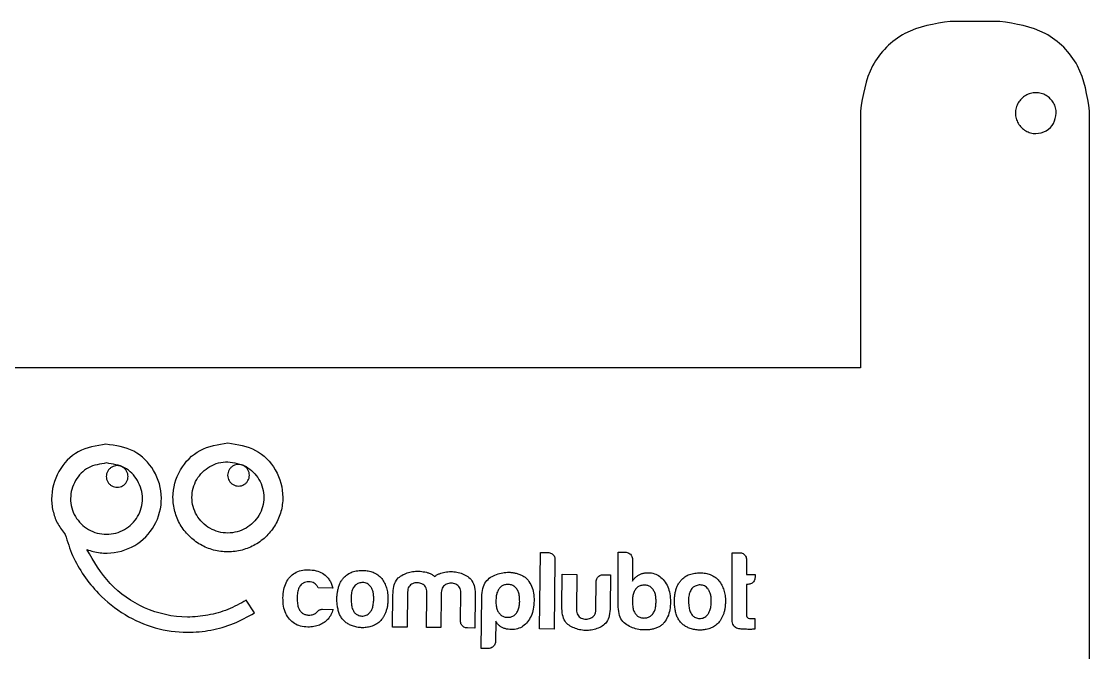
# Model space of a CAD drawing. Extents: x 0 to 191, y 0 to 98.
# Drawn here: x 95.5 to 191, y 41.4 to 97.8 of the extents above; entities that cross this region are included whole.
import ezdxf

# ---------------------------------------------------------------- set-up
doc = ezdxf.new("R2010")
doc.units = 0
doc.layers.add('Capa_1', color=7, linetype='CONTINUOUS')

msp = doc.modelspace()

# ---------------------------------------------------------------- linework, layer by layer
at = {"layer": 'Capa_1', "color": 7}
for p, q in [((182.987276, 97.844363), (178.568184, 97.844363)), ((170.53367, 89.810399), (170.53367, 66.87819)), ((191.021239, 8.105962), (191.021239, 89.810399)), ((188.041453, 89.640106), (188.041453, 89.640106)), ((170.53367, 66.87819), (20.559017, 66.87819))]:
    msp.add_line(p, q, dxfattribs=at)
at = {"layer": 'Capa_1', "color": 1}
for p, q in [((114.00319, 60.152946), (114.00319, 60.152946)), ((103.106634, 60.043552), (103.106634, 60.043552)), ((103.156626, 58.360571), (103.156626, 58.360571)), ((114.003482, 58.469965), (114.003489, 58.469965)), ((105.084716, 57.152724), (105.084716, 57.152724)), ((115.931353, 57.26184), (115.931353, 57.26184)), ((141.853845, 43.525841), (141.940264, 50.363251)), ((141.940264, 50.363251), (142.610547, 50.355001)), ((141.940264, 50.363251), (141.940264, 50.363251)), ((143.23583, 49.73766), (143.157007, 43.509625)), ((148.886302, 45.667902), (148.897767, 50.381316)), ((148.897767, 50.381316), (149.530645, 50.379751)), ((150.16209, 49.750177), (150.157218, 47.789763)), ((150.16209, 49.750177), (150.16209, 49.750177)), ((159.059216, 44.424258), (159.073404, 50.3385)), ((159.073404, 50.3385), (159.743687, 50.336651)), ((160.356645, 49.706935), (160.353348, 48.393591)), ((143.856096, 45.533196), (143.892641, 48.415497)), ((143.892641, 48.415497), (145.195516, 48.399281)), ((145.195516, 48.399281), (145.155818, 45.25838)), ((146.887204, 45.236901), (146.91902, 47.749508)), ((147.55978, 48.369978), (148.211289, 48.361871)), ((148.211289, 48.361871), (148.174744, 45.47957)), ((148.211289, 48.361871), (148.211289, 48.361871)), ((160.353348, 48.393591), (161.116643, 48.391742)), ((161.116643, 48.391742), (161.115926, 48.133141)), ((123.390314, 47.174271), (122.08701, 47.190487)), ((125.381817, 47.426613), (125.381817, 47.426613)), ((130.061904, 46.813966), (130.022206, 43.672922)), ((131.789994, 46.533886), (131.793147, 46.792344)), ((155.532382, 47.204285), (155.532382, 47.204285)), ((160.351055, 47.506127), (160.344463, 44.771477)), ((160.481472, 47.506127), (160.351055, 47.506127)), ((116.373875, 44.946927), (115.641532, 46.093385)), ((128.719045, 43.689138), (128.75559, 46.571439)), ((131.753449, 43.651443), (131.789994, 46.533886)), ((133.074381, 46.51767), (133.037836, 43.635512)), ((133.077534, 46.776271), (133.074381, 46.51767)), ((134.795735, 44.241758), (134.827551, 46.754507)), ((136.108499, 46.479975), (136.072097, 43.59739)), ((136.6412, 41.779648), (136.699386, 46.38012)), ((140.082618, 45.986956), (140.082618, 45.986956)), ((152.27498, 46.010995), (152.27498, 46.010995)), ((122.472383, 45.282277), (123.403356, 45.270613)), ((122.472383, 45.282277), (122.472383, 45.282277)), ((124.446688, 44.185856), (124.446688, 44.185856)), ((137.938055, 44.221132), (137.914838, 42.392152)), ((154.630645, 43.954424), (154.630645, 43.954424)), ((160.716221, 44.456405), (161.107184, 44.454982)), ((161.107184, 44.454982), (161.104604, 43.494263)), ((130.022206, 43.672922), (128.719045, 43.689138)), ((133.037836, 43.635512), (131.753449, 43.651443)), ((133.037836, 43.635512), (133.037836, 43.635512)), ((136.072097, 43.59739), (135.420588, 43.60564)), ((143.157007, 43.509625), (141.853845, 43.525841)), ((161.104604, 43.494263), (161.104604, 43.495259)), ((137.914838, 42.392152), (137.914838, 42.392152)), ((137.274221, 41.771682), (136.6412, 41.779648))]:
    msp.add_line(p, q, dxfattribs=at)
at = {"layer": 'Capa_1', "color": 7}
for points, knots in [([(178.568184, 97.844363), (177.15814, 97.625136), (174.383009, 97.193673), (171.184477, 93.995528), (170.752934, 91.220416), (170.53367, 89.810399)], [0, 0, 0, 0, 4.205946, 8.277792, 12.483637, 12.483637, 12.483637, 12.483637]), ([(191.021239, 89.810399), (190.802021, 91.220406), (190.370575, 93.995446), (187.172323, 97.193698), (184.397283, 97.625144), (182.987276, 97.844363)], [0, 0, 0, 0, 4.205807, 8.277466, 12.483274, 12.483274, 12.483274, 12.483274]), ([(188.041453, 89.640106), (187.991273, 89.318656), (187.892403, 88.685289), (187.167234, 87.987639), (186.376672, 87.773719), (185.740482, 87.858587), (185.295598, 88.042666), (184.913462, 88.335731), (184.620435, 88.717875), (184.436191, 89.162684), (184.373162, 89.640106), (184.436191, 90.11753), (184.620435, 90.562335), (184.913456, 90.944493), (185.295613, 91.237514), (185.740422, 91.421758), (186.217835, 91.484786), (186.695295, 91.421758), (187.139963, 91.237513), (187.522633, 90.944492), (187.813741, 90.562335), (188.005084, 90.117529), (188.029296, 89.799687), (188.041453, 89.640106)], [0, 0, 0, 0, 0.953491, 1.878702, 2.832193, 3.309568, 3.782993, 4.260369, 4.737745, 5.21117, 5.688546, 6.165922, 6.639347, 7.116724, 7.5941, 8.067525, 8.544902, 9.022277, 9.495702, 9.973078, 10.450454, 10.923879, 11.401255, 11.401255, 11.401255, 11.401255])]:
    msp.add_open_spline(points, degree=3, knots=knots, dxfattribs=at)
at = {"layer": 'Capa_1', "color": 1}
for points, knots in [([(114.00319, 60.152946), (113.138698, 60.019325), (111.438055, 59.756465), (109.558657, 57.822405), (108.980764, 55.707013), (109.209423, 54.006861), (109.70512, 52.818268), (110.494099, 51.797669), (111.52247, 51.015374), (112.719083, 50.523656), (114.00319, 50.355433), (115.287296, 50.523656), (116.483909, 51.015375), (117.51228, 51.797669), (118.301259, 52.818268), (118.796955, 54.006862), (119.025615, 55.707013), (118.447722, 57.822405), (116.568324, 59.756464), (114.867682, 60.019325), (114.00319, 60.152946)], [0, 0, 0, 0, 2.564423, 5.044774, 7.592649, 8.867826, 10.133684, 11.412256, 12.693317, 13.965903, 15.250344, 16.534786, 17.807371, 19.088433, 20.367005, 21.632863, 22.908039, 25.455914, 27.936265, 30.500687, 30.500687, 30.500687, 30.500687]), ([(103.106634, 60.043552), (102.243578, 59.901209), (100.545703, 59.621181), (98.686358, 57.668834), (98.137129, 55.57607), (98.359129, 53.951973), (98.774902, 52.857482), (99.24252, 52.254522), (99.474741, 51.95509)], [0, 0, 0, 0, 2.564199, 5.044507, 7.592425, 8.776815, 9.923961, 11.055624, 11.055624, 11.055624, 11.055624]), ([(101.399004, 50.626116), (101.589666, 50.561009), (101.974156, 50.429716), (102.582721, 50.323805), (103.850341, 50.252935), (105.770088, 50.784522), (107.625287, 52.662344), (108.298451, 55.229299), (107.574153, 57.755902), (105.676101, 59.673296), (103.972583, 59.91877), (103.106634, 60.043552)], [0, 0, 0, 0, 0.603693, 1.217412, 1.845302, 4.409716, 6.889956, 9.437752, 11.985837, 14.466485, 17.031186, 17.031186, 17.031186, 17.031186]), ([(103.156626, 58.360571), (103.722345, 58.273133), (104.835236, 58.101122), (106.065113, 56.835483), (106.443253, 55.451177), (106.293665, 54.338592), (105.969295, 53.560758), (105.452995, 52.892861), (104.780027, 52.380912), (103.996956, 52.059123), (103.156626, 51.94904), (102.316296, 52.059123), (101.533225, 52.380912), (100.860257, 52.892861), (100.343956, 53.560758), (100.019587, 54.338592), (99.869999, 55.451177), (100.248139, 56.835483), (101.478016, 58.101122), (102.590907, 58.273133), (103.156626, 58.360571)], [0, 0, 0, 0, 1.678144, 3.301272, 4.968587, 5.803073, 6.63146, 7.468167, 8.306503, 9.139293, 9.979841, 10.820389, 11.653179, 12.491515, 13.328222, 14.156609, 14.991095, 16.65841, 18.281538, 19.959682, 19.959682, 19.959682, 19.959682]), ([(114.003489, 58.469965), (114.569272, 58.382598), (115.682288, 58.210727), (116.911537, 56.943501), (117.368377, 55.285314), (116.911175, 53.610138), (115.683705, 52.393083), (114.281508, 52.020285), (113.163478, 52.168413), (112.379894, 52.489902), (111.706975, 53.001909), (111.190669, 53.669831), (110.865952, 54.447554), (110.754876, 55.282444), (110.865951, 56.117418), (111.190676, 56.894894), (111.706948, 57.563728), (112.379993, 58.07233), (113.163109, 58.406485), (113.722493, 58.44874), (114.003482, 58.469965)], [0, 0, 0, 0, 1.678218, 3.301417, 4.968806, 6.636197, 8.259398, 9.937618, 10.778205, 11.611033, 12.449408, 13.286154, 14.114579, 14.949102, 15.783626, 16.612051, 17.448797, 18.287172, 19.119999, 19.960586, 19.960586, 19.960586, 19.960586]), ([(105.084716, 57.152724), (105.078216, 57.068091), (105.065265, 56.899444), (104.962952, 56.663517), (104.80736, 56.460889), (104.602908, 56.305587), (104.365415, 56.20797), (104.110458, 56.174582), (103.855526, 56.20797), (103.617958, 56.305587), (103.413783, 56.460889), (103.257164, 56.663517), (103.158652, 56.899444), (103.124945, 57.152724), (103.158652, 57.406004), (103.257164, 57.641931), (103.413783, 57.84456), (103.617958, 57.999861), (103.855526, 58.097479), (104.110458, 58.130866), (104.365415, 58.097479), (104.602908, 57.999861), (104.80736, 57.84456), (104.962952, 57.641931), (105.065265, 57.406004), (105.078216, 57.237357), (105.084716, 57.152724)], [0, 0, 0, 0, 0.253163, 0.504477, 0.758314, 1.012646, 1.265295, 1.520298, 1.7753, 2.027949, 2.282281, 2.536118, 2.787432, 3.040595, 3.293758, 3.545072, 3.798909, 4.053241, 4.30589, 4.560893, 4.815895, 5.068544, 5.322876, 5.576714, 5.828027, 6.08119, 6.08119, 6.08119, 6.08119]), ([(115.931353, 57.26184), (115.924854, 57.17722), (115.911904, 57.008597), (115.809607, 56.772705), (115.654037, 56.570106), (115.449615, 56.414828), (115.212157, 56.317224), (114.957238, 56.283842), (114.702344, 56.317224), (114.46481, 56.414828), (114.260665, 56.570106), (114.104069, 56.772705), (114.005572, 57.008597), (113.97187, 57.26184), (114.005572, 57.515082), (114.104069, 57.750975), (114.260665, 57.953574), (114.46481, 58.108852), (114.702344, 58.206455), (114.957238, 58.239838), (115.212157, 58.206455), (115.449615, 58.108852), (115.654037, 57.953574), (115.809607, 57.750975), (115.911904, 57.515082), (115.924854, 57.34646), (115.931353, 57.26184)], [0, 0, 0, 0, 0.253126, 0.504403, 0.758203, 1.012497, 1.265109, 1.520074, 1.775039, 2.027651, 2.281945, 2.535745, 2.787022, 3.040148, 3.293274, 3.54455, 3.79835, 4.052645, 4.305257, 4.560222, 4.815187, 5.067799, 5.322093, 5.575893, 5.82717, 6.080296, 6.080296, 6.080296, 6.080296]), ([(99.474741, 51.95509), (99.670129, 51.32032), (100.065494, 50.035873), (101.092585, 48.260707), (102.603929, 46.407505), (104.718937, 44.706779), (107.454908, 43.496925), (110.116069, 43.127482), (112.486651, 43.359135), (114.53262, 43.923091), (115.75952, 44.605313), (116.373875, 44.946927)], [0, 0, 0, 0, 1.987244, 4.021156, 6.103523, 9.138807, 12.067311, 14.97449, 17.086529, 19.182871, 21.285404, 21.285404, 21.285404, 21.285404]), ([(115.641532, 46.093385), (115.102338, 45.793513), (114.025445, 45.1946), (112.229482, 44.700663), (109.694031, 44.448191), (106.498403, 45.163366), (103.295172, 47.403035), (102.025713, 49.560844), (101.399004, 50.626116)], [0, 0, 0, 0, 1.845275, 3.685434, 5.539795, 9.454618, 13.223268, 16.897864, 16.897864, 16.897864, 16.897864]), ([(142.610547, 50.355001), (142.666203, 50.350803), (142.775293, 50.342576), (142.928692, 50.278227), (143.059313, 50.179109), (143.161994, 50.052122), (143.226867, 49.900494), (143.2328, 49.792711), (143.23583, 49.73766)], [0, 0, 0, 0, 0.166531, 0.326416, 0.490822, 0.654142, 0.811564, 0.975915, 0.975915, 0.975915, 0.975915]), ([(149.530645, 50.379751), (149.586365, 50.375985), (149.696012, 50.368573), (149.850335, 50.301813), (149.981115, 50.198472), (150.084802, 50.068294), (150.151292, 49.9146), (150.158453, 49.805566), (150.16209, 49.750177)], [0, 0, 0, 0, 0.166519, 0.327685, 0.495171, 0.662375, 0.822667, 0.988169, 0.988169, 0.988169, 0.988169]), ([(159.743687, 50.336651), (159.796039, 50.332788), (159.900432, 50.325084), (160.048093, 50.257639), (160.176001, 50.154974), (160.279359, 50.025213), (160.345814, 49.871445), (160.352996, 49.762357), (160.356645, 49.706935)], [0, 0, 0, 0, 0.156424, 0.311916, 0.477808, 0.644993, 0.805351, 0.970961, 0.970961, 0.970961, 0.970961]), ([(119.501038, 44.39524), (119.382306, 44.560244), (119.133209, 44.906422), (118.957287, 45.574589), (118.910425, 46.295139), (118.972444, 47.011192), (119.169574, 47.645778), (119.505347, 48.16442), (119.969908, 48.549795), (120.552735, 48.775788), (121.207012, 48.830869), (121.862726, 48.758872), (122.472782, 48.535596), (122.77153, 48.258257), (122.917949, 48.122331)], [0, 0, 0, 0, 0.605457, 1.270243, 2.03494, 2.768514, 3.413838, 4.008668, 4.596729, 5.19429, 5.854338, 6.547031, 7.165271, 7.759528, 7.759528, 7.759528, 7.759528]), ([(124.347657, 48.086343), (124.461641, 48.198006), (124.688037, 48.419792), (125.124897, 48.635813), (125.601682, 48.740822), (126.084616, 48.762659), (126.551189, 48.724373), (126.838611, 48.633651), (126.97906, 48.589319)], [0, 0, 0, 0, 0.476251, 0.945929, 1.438381, 1.931612, 2.392695, 2.833312, 2.833312, 2.833312, 2.833312]), ([(122.08701, 47.190487), (122.06743, 47.228651), (122.030923, 47.299806), (121.970422, 47.393961), (121.876218, 47.506454), (121.72535, 47.629278), (121.485809, 47.718045), (121.225211, 47.745497), (120.966669, 47.723199), (120.730525, 47.640371), (120.607188, 47.537901), (120.545659, 47.486782)], [0, 0, 0, 0, 0.128651, 0.239866, 0.334809, 0.568313, 0.813555, 1.090118, 1.348306, 1.587775, 1.826166, 1.826166, 1.826166, 1.826166]), ([(122.917949, 48.122331), (122.987124, 48.028208), (123.126084, 47.839135), (123.284802, 47.518572), (123.354816, 47.290107), (123.390314, 47.174271)], [0, 0, 0, 0, 0.349995, 0.703069, 1.066195, 1.066195, 1.066195, 1.066195]), ([(124.446688, 44.185856), (124.365403, 44.266166), (124.200383, 44.429208), (124.018322, 44.740114), (123.89011, 45.0918), (123.805681, 45.470936), (123.754122, 45.864351), (123.741254, 46.241417), (123.761693, 46.598229), (123.813513, 46.931395), (123.892751, 47.25928), (124.004352, 47.569715), (124.15239, 47.851069), (124.283444, 48.008974), (124.347657, 48.086343)], [0, 0, 0, 0, 0.341592, 0.693478, 1.069362, 1.461263, 1.856338, 2.25827, 2.591232, 2.927053, 3.268473, 3.601638, 3.914915, 4.215873, 4.215873, 4.215873, 4.215873]), ([(126.97906, 48.589319), (127.125875, 48.518173), (127.414966, 48.37808), (127.773135, 48.039415), (127.92965, 47.758558), (128.009207, 47.615798)], [0, 0, 0, 0, 0.487587, 0.960104, 1.448575, 1.448575, 1.448575, 1.448575]), ([(128.75559, 46.571439), (128.76946, 46.82114), (128.794483, 47.271652), (129.015367, 47.875189), (129.419949, 48.267556), (129.891249, 48.488671), (130.385941, 48.647173), (130.730514, 48.674409), (130.904739, 48.688179)], [0, 0, 0, 0, 0.748787, 1.350964, 1.876364, 2.39187, 2.902826, 3.425408, 3.425408, 3.425408, 3.425408]), ([(130.904739, 48.688179), (130.999248, 48.685115), (131.187413, 48.679015), (131.466849, 48.64277), (131.741618, 48.590998), (132.007576, 48.506919), (132.258672, 48.379947), (132.406601, 48.264726), (132.481488, 48.206397)], [0, 0, 0, 0, 0.283519, 0.56448, 0.844373, 1.121433, 1.398678, 1.682928, 1.682928, 1.682928, 1.682928]), ([(132.481488, 48.206397), (132.546423, 48.256027), (132.677168, 48.355954), (132.902869, 48.466807), (133.147488, 48.545264), (133.404962, 48.598073), (133.66967, 48.636425), (133.848688, 48.645775), (133.938856, 48.650485)], [0, 0, 0, 0, 0.244714, 0.492724, 0.749616, 1.013644, 1.280429, 1.551169, 1.551169, 1.551169, 1.551169]), ([(133.938856, 48.650485), (134.117143, 48.639759), (134.469842, 48.61854), (134.977426, 48.458892), (135.459999, 48.230824), (135.871685, 47.823984), (136.086439, 47.199656), (136.100626, 46.736823), (136.108499, 46.479975)], [0, 0, 0, 0, 0.533872, 1.056144, 1.585366, 2.124439, 2.741448, 3.510805, 3.510805, 3.510805, 3.510805]), ([(136.699386, 46.38012), (136.715134, 46.63904), (136.743898, 47.111953), (137.006917, 47.747666), (137.469407, 48.160939), (138.002782, 48.403446), (138.565034, 48.559652), (139.057012, 48.597573), (139.461614, 48.568824), (139.7762, 48.504497), (140.085852, 48.405556), (140.375953, 48.270996), (140.632383, 48.099088), (140.766729, 47.9527), (140.832584, 47.880942)], [0, 0, 0, 0, 0.775506, 1.416445, 2.003238, 2.588421, 3.162656, 3.74648, 4.058217, 4.377106, 4.707349, 5.031267, 5.33426, 5.625588, 5.625588, 5.625588, 5.625588]), ([(140.832584, 47.880942), (140.943286, 47.708922), (141.170675, 47.355585), (141.33995, 46.713948), (141.387, 46.019216), (141.322439, 45.322173), (141.138733, 44.671863), (140.900716, 44.319286), (140.785577, 44.14873)], [0, 0, 0, 0, 0.610454, 1.253905, 1.962784, 2.69225, 3.347499, 3.961473, 3.961473, 3.961473, 3.961473]), ([(146.91902, 47.749508), (146.923217, 47.804801), (146.931454, 47.913306), (146.99641, 48.065758), (147.096557, 48.195899), (147.227401, 48.298506), (147.386947, 48.361677), (147.500837, 48.367147), (147.55978, 48.369978)], [0, 0, 0, 0, 0.165421, 0.324611, 0.488755, 0.653717, 0.817848, 0.993919, 0.993919, 0.993919, 0.993919]), ([(150.157218, 47.789763), (150.206982, 47.865135), (150.307518, 48.017402), (150.513532, 48.207909), (150.741382, 48.364674), (150.998048, 48.473296), (151.275673, 48.532692), (151.655866, 48.556525), (152.124714, 48.49466), (152.627167, 48.238134), (153.034131, 47.824073), (153.343838, 47.290351), (153.52678, 46.649852), (153.578086, 45.951958), (153.521547, 45.256657), (153.343409, 44.611046), (153.10998, 44.258683), (152.996713, 44.087707)], [0, 0, 0, 0, 0.270069, 0.545598, 0.83534, 1.096241, 1.37604, 1.682839, 2.236877, 2.771799, 3.343115, 3.955286, 4.604661, 5.323843, 6.043001, 6.692275, 7.304283, 7.304283, 7.304283, 7.304283]), ([(154.630645, 43.954424), (154.54854, 44.033897), (154.38186, 44.195233), (154.196643, 44.504233), (154.065275, 44.854745), (153.976467, 45.232886), (153.920848, 45.62577), (153.904308, 46.002643), (153.92087, 46.359606), (153.969273, 46.693361), (154.045808, 47.021865), (154.153697, 47.333541), (154.298717, 47.616406), (154.428095, 47.77562), (154.491487, 47.853631)], [0, 0, 0, 0, 0.341598, 0.693473, 1.069192, 1.461293, 1.856415, 2.258091, 2.591142, 2.927003, 3.268442, 3.601534, 3.914737, 4.21562, 4.21562, 4.21562, 4.21562]), ([(154.491487, 47.853631), (154.604389, 47.966468), (154.828621, 48.190572), (155.263379, 48.410937), (155.739076, 48.520775), (156.221679, 48.547395), (156.688525, 48.513983), (156.976745, 48.426135), (157.117587, 48.383207)], [0, 0, 0, 0, 0.476417, 0.9462, 1.438582, 1.931781, 2.392711, 2.833198, 2.833198, 2.833198, 2.833198]), ([(157.117587, 48.383207), (157.265158, 48.313491), (157.555716, 48.176225), (157.917426, 47.841248), (158.076784, 47.561985), (158.157766, 47.42007)], [0, 0, 0, 0, 0.487791, 0.960431, 1.448788, 1.448788, 1.448788, 1.448788]), ([(161.115926, 48.133141), (161.112187, 48.074701), (161.104956, 47.961694), (161.038848, 47.804231), (160.933486, 47.675884), (160.800765, 47.578509), (160.646386, 47.516267), (160.537153, 47.509551), (160.481472, 47.506127)], [0, 0, 0, 0, 0.174694, 0.337804, 0.502551, 0.667228, 0.827307, 0.993754, 0.993754, 0.993754, 0.993754]), ([(120.545659, 47.486782), (120.475997, 47.390708), (120.323152, 47.179912), (120.221469, 46.753695), (120.183987, 46.272151), (120.209208, 45.792132), (120.299067, 45.368321), (120.447782, 45.160479), (120.515133, 45.066349)], [0, 0, 0, 0, 0.353075, 0.774678, 1.289159, 1.801757, 2.217428, 2.561514, 2.561514, 2.561514, 2.561514]), ([(125.381817, 47.426613), (125.301963, 47.321459), (125.133022, 47.098991), (125.020787, 46.654519), (125.000869, 46.167375), (125.043562, 45.694354), (125.127179, 45.285639), (125.256574, 45.079383), (125.313742, 44.988257)], [0, 0, 0, 0, 0.392672, 0.830756, 1.34556, 1.85214, 2.257113, 2.577651, 2.577651, 2.577651, 2.577651]), ([(127.041545, 46.186241), (127.039444, 46.322109), (127.035587, 46.571464), (126.972587, 46.912148), (126.855636, 47.181023), (126.704307, 47.38096), (126.540381, 47.531756), (126.357423, 47.624304), (126.168869, 47.6679), (125.978729, 47.674437), (125.795557, 47.63867), (125.630738, 47.581433), (125.488928, 47.515475), (125.415571, 47.454616), (125.381817, 47.426613)], [0, 0, 0, 0, 0.407254, 0.747418, 1.032066, 1.278061, 1.495034, 1.694558, 1.885472, 2.071672, 2.261068, 2.441386, 2.595208, 2.726318, 2.726318, 2.726318, 2.726318]), ([(128.009207, 47.615798), (128.071314, 47.473748), (128.198466, 47.182928), (128.292575, 46.698346), (128.315644, 46.237219), (128.294593, 45.824586), (128.248894, 45.484457), (128.172338, 45.180751), (128.07209, 44.911666), (127.959596, 44.669905), (127.865753, 44.527056), (127.820461, 44.458112)], [0, 0, 0, 0, 0.463923, 0.949789, 1.470132, 1.846337, 2.187912, 2.4981, 2.783622, 3.048591, 3.295775, 3.295775, 3.295775, 3.295775]), ([(131.793147, 46.792344), (131.789586, 46.88286), (131.782952, 47.05151), (131.693736, 47.282522), (131.538134, 47.450041), (131.350493, 47.563218), (131.145261, 47.636183), (130.929461, 47.659986), (130.714021, 47.641746), (130.509659, 47.574018), (130.323595, 47.464724), (130.169126, 47.300324), (130.07797, 47.072188), (130.067524, 46.904283), (130.061904, 46.813966)], [0, 0, 0, 0, 0.270552, 0.504094, 0.724977, 0.943499, 1.156177, 1.373425, 1.589884, 1.79979, 2.014054, 2.231512, 2.463778, 2.734155, 2.734155, 2.734155, 2.734155]), ([(134.827551, 46.754507), (134.823959, 46.844989), (134.817265, 47.01359), (134.728065, 47.24458), (134.572382, 47.412063), (134.384656, 47.525266), (134.179328, 47.598198), (133.963153, 47.622265), (133.746458, 47.603563), (133.539413, 47.535812), (133.349006, 47.427185), (133.189119, 47.263705), (133.094201, 47.034945), (133.083354, 46.866599), (133.077534, 46.776271)], [0, 0, 0, 0, 0.270459, 0.503969, 0.724894, 0.943482, 1.156303, 1.373636, 1.591002, 1.803815, 2.022202, 2.243358, 2.476862, 2.747213, 2.747213, 2.747213, 2.747213]), ([(138.235147, 47.118511), (138.180726, 47.028109), (138.06063, 46.828609), (137.98232, 46.445902), (137.951367, 46.023431), (137.972339, 45.605494), (138.050297, 45.238665), (138.17053, 45.045989), (138.226261, 44.956679)], [0, 0, 0, 0, 0.314605, 0.694274, 1.155049, 1.585383, 1.948535, 2.262305, 2.262305, 2.262305, 2.262305]), ([(140.082618, 45.986956), (140.07956, 46.135348), (140.07388, 46.410955), (139.98718, 46.790842), (139.836812, 47.099109), (139.619842, 47.330442), (139.337833, 47.46894), (139.025248, 47.509538), (138.714854, 47.475918), (138.432571, 47.345832), (138.301751, 47.195201), (138.235147, 47.118511)], [0, 0, 0, 0, 0.444425, 0.825428, 1.159187, 1.462384, 1.759, 2.082494, 2.395528, 2.68656, 2.988411, 2.988411, 2.988411, 2.988411]), ([(150.434675, 47.068441), (150.377813, 46.974264), (150.258066, 46.775932), (150.171519, 46.41279), (150.143292, 45.996872), (150.168311, 45.57426), (150.23977, 45.183962), (150.357632, 44.980115), (150.410741, 44.888259)], [0, 0, 0, 0, 0.328354, 0.691491, 1.105252, 1.576387, 1.962048, 2.278363, 2.278363, 2.278363, 2.278363]), ([(151.998526, 47.046393), (151.933717, 47.123779), (151.807269, 47.274765), (151.534315, 47.410241), (151.22925, 47.448781), (150.921866, 47.413724), (150.634699, 47.289715), (150.501514, 47.142381), (150.434675, 47.068441)], [0, 0, 0, 0, 0.300152, 0.585621, 0.888612, 1.211813, 1.505682, 1.801734, 1.801734, 1.801734, 1.801734]), ([(152.27498, 46.010995), (152.26992, 46.148143), (152.26047, 46.404283), (152.174155, 46.762629), (152.054853, 46.955385), (151.998526, 47.046393)], [0, 0, 0, 0, 0.411677, 0.76886, 1.08834, 1.08834, 1.08834, 1.08834]), ([(155.532382, 47.204285), (155.453638, 47.098377), (155.287007, 46.874263), (155.179375, 46.428719), (155.16424, 45.941348), (155.211973, 45.468697), (155.299873, 45.060807), (155.431314, 44.855796), (155.489388, 44.765218)], [0, 0, 0, 0, 0.392478, 0.830533, 1.345392, 1.852114, 2.257164, 2.577776, 2.577776, 2.577776, 2.577776]), ([(157.204866, 45.980555), (157.201368, 46.116389), (157.19495, 46.365692), (157.128495, 46.705743), (157.008861, 46.973529), (156.855397, 47.171923), (156.689906, 47.321025), (156.506065, 47.41167), (156.31712, 47.453468), (156.126816, 47.458131), (155.943997, 47.420559), (155.779797, 47.361625), (155.63878, 47.294179), (155.565929, 47.232628), (155.532382, 47.204285)], [0, 0, 0, 0, 0.407236, 0.747422, 1.032163, 1.278276, 1.495234, 1.69471, 1.885537, 2.071837, 2.261535, 2.441469, 2.595291, 2.726584, 2.726584, 2.726584, 2.726584]), ([(158.157766, 47.42007), (158.221244, 47.278662), (158.351218, 46.989126), (158.450244, 46.505521), (158.478214, 46.044649), (158.461357, 45.631815), (158.419178, 45.291239), (158.34583, 44.986686), (158.248156, 44.716594), (158.138242, 44.473659), (158.045949, 44.329811), (158.001409, 44.260392)], [0, 0, 0, 0, 0.463827, 0.949704, 1.470201, 1.84628, 2.187843, 2.498166, 2.783706, 3.048692, 3.29584, 3.29584, 3.29584, 3.29584]), ([(125.313742, 44.988257), (125.343004, 44.9551), (125.40653, 44.883118), (125.541833, 44.801089), (125.702812, 44.728378), (125.885507, 44.677122), (126.079233, 44.669431), (126.273601, 44.701416), (126.465222, 44.783535), (126.639517, 44.927423), (126.804215, 45.124087), (126.935228, 45.401604), (127.014849, 45.765375), (127.032064, 46.036765), (127.041545, 46.186241)], [0, 0, 0, 0, 0.132015, 0.2866, 0.469153, 0.662103, 0.851438, 1.046106, 1.248858, 1.46875, 1.71798, 2.013071, 2.379276, 2.82827, 2.82827, 2.82827, 2.82827]), ([(138.226261, 44.956679), (138.291581, 44.87819), (138.420787, 44.722935), (138.706992, 44.587298), (139.014633, 44.54595), (139.321238, 44.579611), (139.592788, 44.713288), (139.80759, 44.936586), (139.965582, 45.230676), (140.063081, 45.58962), (140.075829, 45.848887), (140.082618, 45.986956)], [0, 0, 0, 0, 0.303236, 0.599822, 0.923215, 1.226139, 1.511616, 1.811997, 2.140572, 2.503812, 2.917622, 2.917622, 2.917622, 2.917622]), ([(150.410741, 44.888259), (150.476198, 44.810678), (150.604795, 44.658262), (150.885127, 44.523949), (151.195013, 44.485726), (151.508302, 44.521279), (151.792156, 44.655845), (152.013082, 44.884285), (152.168395, 45.193223), (152.260175, 45.578207), (152.269787, 45.859176), (152.27498, 46.010995)], [0, 0, 0, 0, 0.301661, 0.592642, 0.90604, 1.229365, 1.525954, 1.829173, 2.164823, 2.551807, 3.006716, 3.006716, 3.006716, 3.006716]), ([(155.489388, 44.765218), (155.519013, 44.732422), (155.583336, 44.661214), (155.71936, 44.580564), (155.881002, 44.509217), (156.06432, 44.460055), (156.258139, 44.454239), (156.452192, 44.488062), (156.642921, 44.572189), (156.815734, 44.717817), (156.978318, 44.916207), (157.106727, 45.194891), (157.182579, 45.55947), (157.19695, 45.83099), (157.204866, 45.980555)], [0, 0, 0, 0, 0.131941, 0.286473, 0.468968, 0.662121, 0.851427, 1.046086, 1.248817, 1.468678, 1.717891, 2.013001, 2.379109, 2.828105, 2.828105, 2.828105, 2.828105]), ([(120.515133, 45.066349), (120.57364, 45.005955), (120.693368, 44.882366), (120.951807, 44.783338), (121.205025, 44.755611), (121.433149, 44.768064), (121.617872, 44.806222), (121.726158, 44.858668), (121.778739, 44.884134)], [0, 0, 0, 0, 0.249652, 0.510879, 0.808635, 1.009738, 1.194815, 1.369518, 1.369518, 1.369518, 1.369518]), ([(121.778739, 44.884134), (121.791037, 44.88866), (121.815955, 44.89783), (121.850652, 44.919593), (121.88272, 44.947766), (121.915077, 44.97943), (121.949306, 45.013277), (121.987477, 45.046867), (122.021314, 45.094328), (122.074169, 45.140898), (122.13795, 45.198834), (122.226468, 45.250964), (122.342395, 45.279097), (122.426708, 45.281159), (122.472383, 45.282277)], [0, 0, 0, 0, 0.039231, 0.079491, 0.121943, 0.167106, 0.215295, 0.266446, 0.31906, 0.38904, 0.4769, 0.577571, 0.693365, 0.830249, 0.830249, 0.830249, 0.830249]), ([(123.403356, 45.270613), (123.349147, 45.109602), (123.244557, 44.798957), (122.972772, 44.390486), (122.727749, 44.194852), (122.606382, 44.097949)], [0, 0, 0, 0, 0.508578, 0.981228, 1.445126, 1.445126, 1.445126, 1.445126]), ([(145.951215, 43.382174), (145.777424, 43.399747), (145.43432, 43.434441), (144.944399, 43.598642), (144.477964, 43.819915), (144.080403, 44.215653), (143.876881, 44.826934), (143.863532, 45.28054), (143.856096, 45.533196)], [0, 0, 0, 0, 0.522404, 1.031348, 1.541922, 2.061351, 2.66355, 3.420701, 3.420701, 3.420701, 3.420701]), ([(145.155818, 45.25838), (145.159228, 45.167906), (145.165567, 44.999696), (145.250752, 44.769101), (145.401289, 44.601069), (145.584366, 44.487008), (145.786987, 44.414418), (146.001856, 44.39089), (146.218175, 44.409285), (146.425249, 44.477153), (146.615681, 44.585659), (146.775564, 44.749208), (146.870456, 44.977988), (146.881355, 45.146475), (146.887204, 45.236901)], [0, 0, 0, 0, 0.270546, 0.503008, 0.72046, 0.934563, 1.144429, 1.36083, 1.578063, 1.790781, 2.009555, 2.230307, 2.463955, 2.734605, 2.734605, 2.734605, 2.734605]), ([(148.174744, 45.47957), (148.16049, 45.220196), (148.134929, 44.755077), (147.906171, 44.133835), (147.481531, 43.743947), (146.992627, 43.53968), (146.481955, 43.399479), (146.129564, 43.387989), (145.951215, 43.382174)], [0, 0, 0, 0, 0.778051, 1.395228, 1.92849, 2.453485, 2.974093, 3.507583, 3.507583, 3.507583, 3.507583]), ([(152.996713, 44.087707), (152.930089, 44.013798), (152.795598, 43.864602), (152.535531, 43.695272), (152.2416, 43.573825), (151.929934, 43.490717), (151.614817, 43.437339), (151.210324, 43.416974), (150.719361, 43.460204), (150.159836, 43.621587), (149.629485, 43.866147), (149.171456, 44.284385), (148.919481, 44.928491), (148.898067, 45.405703), (148.886302, 45.667902)], [0, 0, 0, 0, 0.297483, 0.600512, 0.921025, 1.248495, 1.566294, 1.878022, 2.461575, 3.034934, 3.617841, 4.202252, 4.845907, 5.630816, 5.630816, 5.630816, 5.630816]), ([(122.606382, 44.097949), (122.469367, 44.013789), (122.188424, 43.841222), (121.685705, 43.712895), (121.113051, 43.673435), (120.509575, 43.742326), (119.92433, 43.975453), (119.641372, 44.256068), (119.501038, 44.39524)], [0, 0, 0, 0, 0.480052, 0.984327, 1.536461, 2.196738, 2.794097, 3.381868, 3.381868, 3.381868, 3.381868]), ([(126.675376, 43.714742), (126.538819, 43.686004), (126.267341, 43.628873), (125.848102, 43.628048), (125.439608, 43.691786), (125.059394, 43.808227), (124.71994, 43.965493), (124.535496, 44.114236), (124.446688, 44.185856)], [0, 0, 0, 0, 0.417733, 0.830463, 1.249211, 1.653717, 2.021102, 2.362266, 2.362266, 2.362266, 2.362266]), ([(127.820461, 44.458112), (127.716351, 44.335454), (127.51377, 44.096783), (127.117655, 43.83646), (126.823061, 43.755386), (126.675376, 43.714742)], [0, 0, 0, 0, 0.481245, 0.936423, 1.394004, 1.394004, 1.394004, 1.394004]), ([(135.420588, 43.60564), (135.3618, 43.609717), (135.248576, 43.617568), (135.091014, 43.680852), (134.961634, 43.781629), (134.863242, 43.912487), (134.803225, 44.070585), (134.798293, 44.183297), (134.795735, 44.241758)], [0, 0, 0, 0, 0.175922, 0.338823, 0.50069, 0.662348, 0.824424, 0.999075, 0.999075, 0.999075, 0.999075]), ([(138.526362, 43.640917), (138.447511, 43.687315), (138.289337, 43.780389), (138.089054, 43.98001), (137.989153, 44.139536), (137.938055, 44.221132)], [0, 0, 0, 0, 0.273726, 0.549087, 0.837403, 0.837403, 0.837403, 0.837403]), ([(140.785577, 44.14873), (140.655845, 44.010602), (140.40379, 43.742234), (139.892465, 43.505502), (139.428097, 43.451532), (139.051814, 43.480035), (138.774884, 43.535316), (138.607793, 43.606316), (138.526362, 43.640917)], [0, 0, 0, 0, 0.564174, 1.096122, 1.649676, 1.948283, 2.226881, 2.491719, 2.491719, 2.491719, 2.491719]), ([(156.863776, 43.505643), (156.72749, 43.475586), (156.456558, 43.415835), (156.037347, 43.410622), (155.628283, 43.470334), (155.247014, 43.582992), (154.90604, 43.736787), (154.720151, 43.88369), (154.630645, 43.954424)], [0, 0, 0, 0, 0.417782, 0.830538, 1.249242, 1.653615, 2.020965, 2.362103, 2.362103, 2.362103, 2.362103]), ([(158.001409, 44.260392), (157.898404, 44.136742), (157.698015, 43.896192), (157.304669, 43.631799), (157.010982, 43.547764), (156.863776, 43.505643)], [0, 0, 0, 0, 0.481411, 0.936546, 1.393929, 1.393929, 1.393929, 1.393929]), ([(161.104604, 43.495259), (160.964391, 43.489143), (160.676444, 43.476583), (160.231416, 43.489837), (159.793002, 43.500245), (159.359524, 43.593883), (159.082266, 43.966155), (159.067467, 44.260275), (159.059216, 44.424258)], [0, 0, 0, 0, 0.421095, 0.864776, 1.331772, 1.749466, 2.134429, 2.619509, 2.619509, 2.619509, 2.619509]), ([(160.344463, 44.771477), (160.350041, 44.709536), (160.360668, 44.591548), (160.519368, 44.465974), (160.645244, 44.459855), (160.716221, 44.456405)], [0, 0, 0, 0, 0.179468, 0.341863, 0.551816, 0.551816, 0.551816, 0.551816]), ([(137.914838, 42.392152), (137.91037, 42.336776), (137.901576, 42.227787), (137.832868, 42.075084), (137.727721, 41.946073), (137.595151, 41.844934), (137.439749, 41.780762), (137.329988, 41.774741), (137.274221, 41.771682)], [0, 0, 0, 0, 0.165641, 0.326008, 0.493096, 0.660598, 0.821858, 0.988416, 0.988416, 0.988416, 0.988416])]:
    msp.add_open_spline(points, degree=3, knots=knots, dxfattribs=at)

doc.saveas('drawing.dxf')
